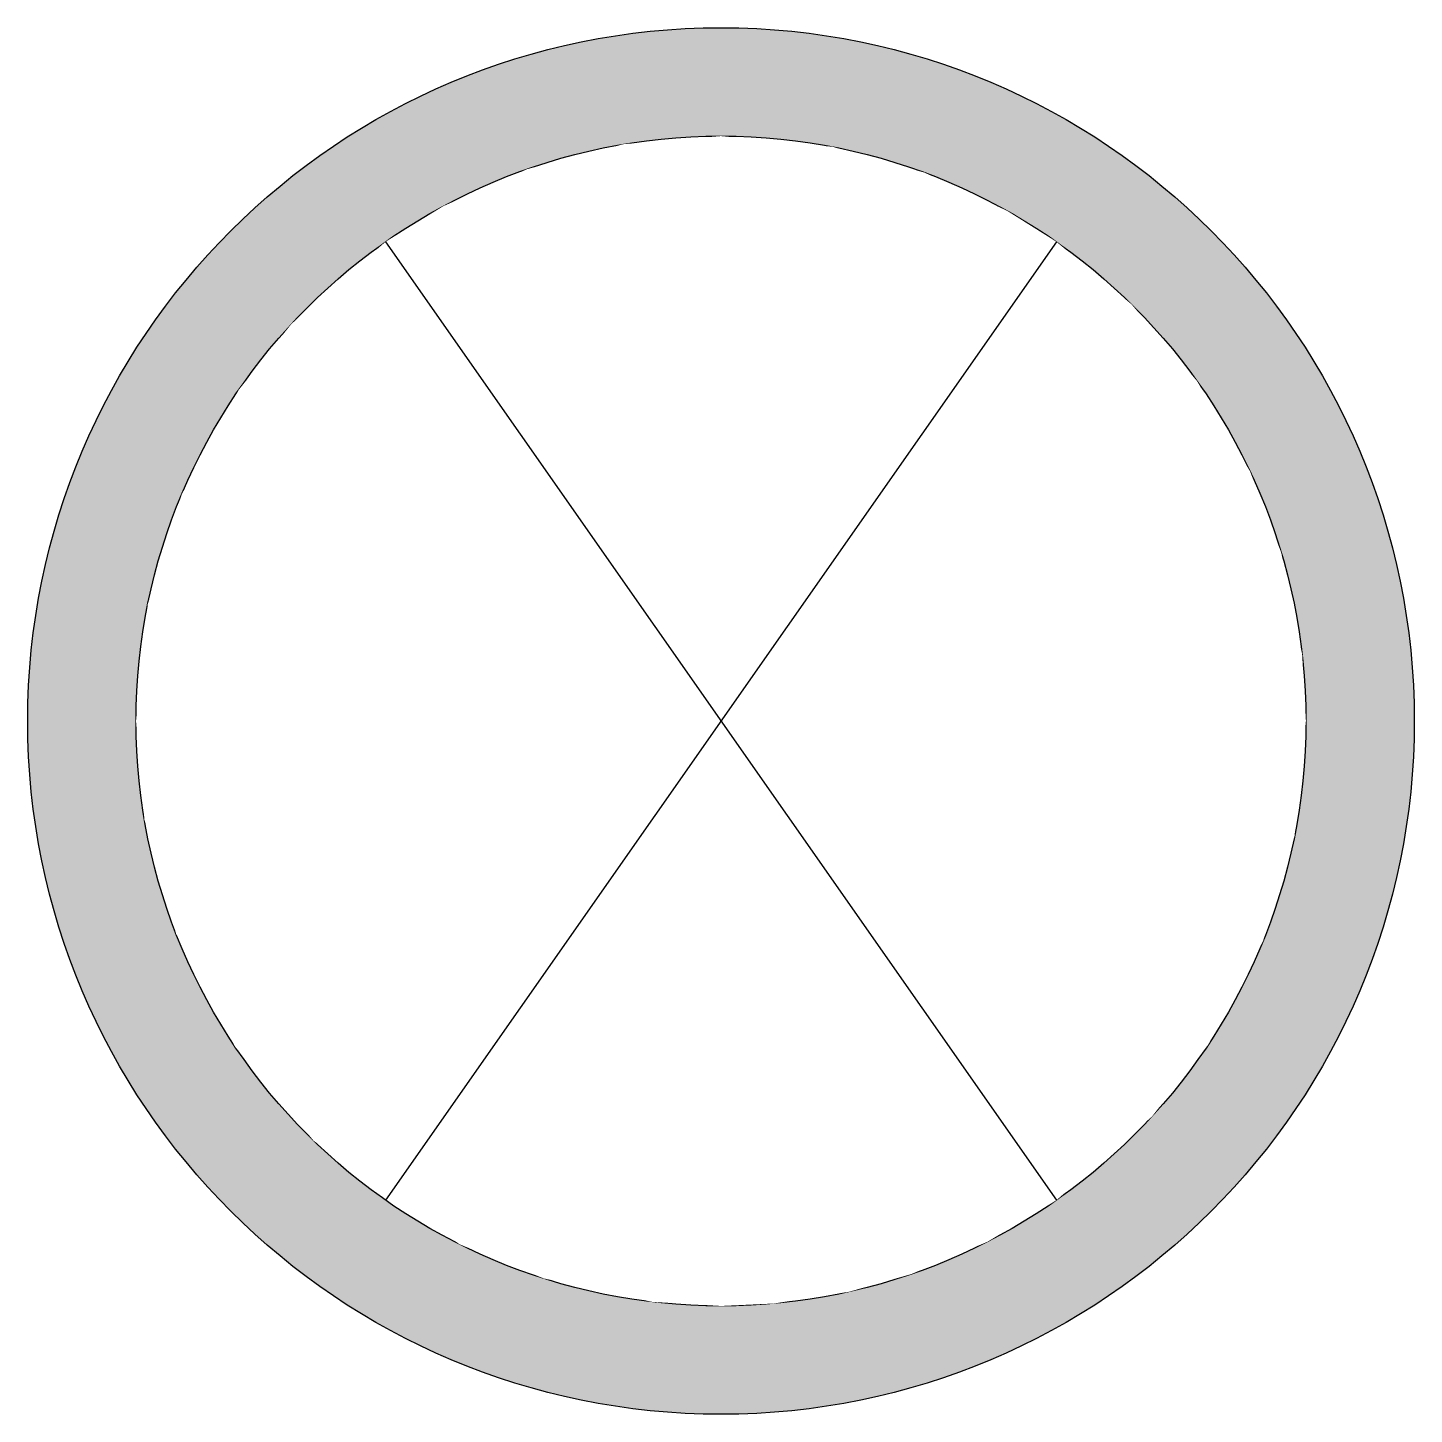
# Model space of a CAD drawing. Extents: x -0.099 to 0.099, y -0.099 to 0.099.
import ezdxf

# ---------------------------------------------------------------- set-up
doc = ezdxf.new("R2010")
doc.units = 0
doc.header["$LTSCALE"] = 0.5
doc.header["$MEASUREMENT"] = 0
doc.set_wipeout_variables(frame=1)
doc.layers.get('0').update_dxf_attribs({"linetype": 'CONTINUOUS'})

msp = doc.modelspace()

# ---------------------------------------------------------------- hatches: boundary and pattern name
at = {"linetype": 'Continuous', "lineweight": -2}
h = msp.add_hatch(color=0, dxfattribs=at)
h.paths.add_polyline_path([(-0.09852, 0, 1), (0.09852, 0, 1)])
h.paths.add_polyline_path([(0.08312, 0, -1), (-0.08313, 0, -1)], flags=16)

# ---------------------------------------------------------------- linework, layer by layer
at = {"color": 0, "linetype": 'Continuous', "lineweight": -2}
for radius in [0.09852, 0.08312]:
    msp.add_circle((0, 0), radius, dxfattribs=at)

# ---------------------------------------------------------------- next in the draw order: wipeouts: each hides what was drawn before it
at = {"linetype": 'Continuous'}
msp.add_wipeout([(0, 0.08312), (0.01585, 0.0816), (0.02893, 0.07793), (0.04064, 0.07251), (0.04768, 0.06809), (0.05834, 0.05921), (0.06766, 0.04829), (0.07518, 0.03547), (0.0796, 0.02396), (0.08258, 0.0095), (0.08312, 0), (0.0815, -0.01636), (0.07702, -0.03128), (0.06925, -0.04597), (0.06125, -0.0562), (0.04768, -0.06809), (0.03789, -0.07399), (0.02702, -0.07861), (0.01821, -0.08111), (0.00753, -0.08278), (0, -0.08313), (-0.00976, -0.08255), (-0.02521, -0.07921), (-0.03714, -0.07437), (-0.04716, -0.06735), (-0.0579, -0.05964), (-0.06905, -0.04628), (-0.07743, -0.03024), (-0.08193, -0.01403), (-0.08313, 0), (-0.08145, 0.01663), (-0.07662, 0.03223), (-0.06853, 0.04705), (-0.06104, 0.05643), (-0.04768, 0.06809), (-0.03945, 0.07317), (-0.0275, 0.07844), (-0.01384, 0.08197)], dxfattribs=at)

# ---------------------------------------------------------------- next in the draw order: linework, layer by layer
at = {"color": 0, "linetype": 'Continuous', "lineweight": -2}
for p, q in [((-0.04768, 0.06809), (0.04768, -0.06809)), ((0.04768, 0.06809), (-0.04768, -0.06809))]:
    msp.add_line(p, q, dxfattribs=at)

doc.saveas('drawing.dxf')
